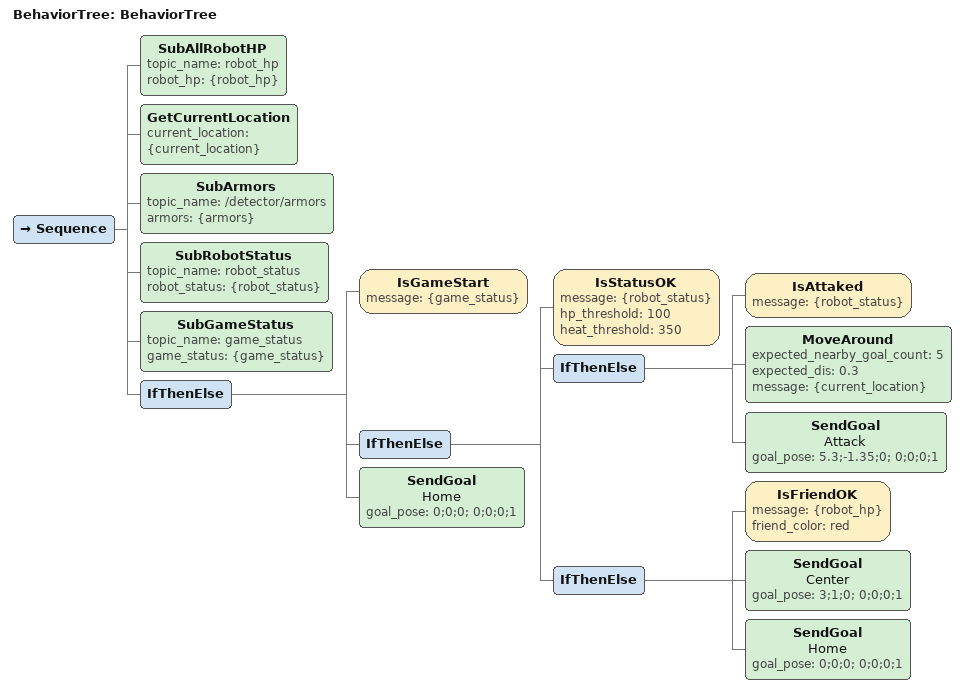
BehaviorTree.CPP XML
<?xml version="1.0" encoding="UTF-8"?>
<root BTCPP_format="4"
      main_tree_to_execute="BehaviorTree">
  <BehaviorTree ID="BehaviorTree">
    <Sequence>
      <SubAllRobotHP topic_name="robot_hp"
                     robot_hp="{robot_hp}"/>
      <GetCurrentLocation current_location="{current_location}"/>
      <SubArmors topic_name="/detector/armors"
                 armors="{armors}"/>
      <SubRobotStatus topic_name="robot_status"
                      robot_status="{robot_status}"/>
      <SubGameStatus topic_name="game_status"
                     game_status="{game_status}"/>
      <IfThenElse>
        <IsGameStart message="{game_status}"/>
        <IfThenElse>
          <IsStatusOK message="{robot_status}"
                      hp_threshold="100"
                      heat_threshold="350"/>
          <IfThenElse>
            <IsAttaked message="{robot_status}"/>
            <MoveAround expected_nearby_goal_count="5"
                        expected_dis="0.3"
                        message="{current_location}"/>
            <SendGoal name="Attack"
                      goal_pose="5.3;-1.35;0; 0;0;0;1"/>
          </IfThenElse>
          <IfThenElse>
            <IsFriendOK message="{robot_hp}"
                        friend_color="red"/>
            <SendGoal name="Center"
                      goal_pose="3;1;0; 0;0;0;1"/>
            <SendGoal name="Home"
                      goal_pose="0;0;0; 0;0;0;1"/>
          </IfThenElse>
        </IfThenElse>
        <SendGoal name="Home"
                  goal_pose="0;0;0; 0;0;0;1"/>
      </IfThenElse>
    </Sequence>
  </BehaviorTree>

</root>
